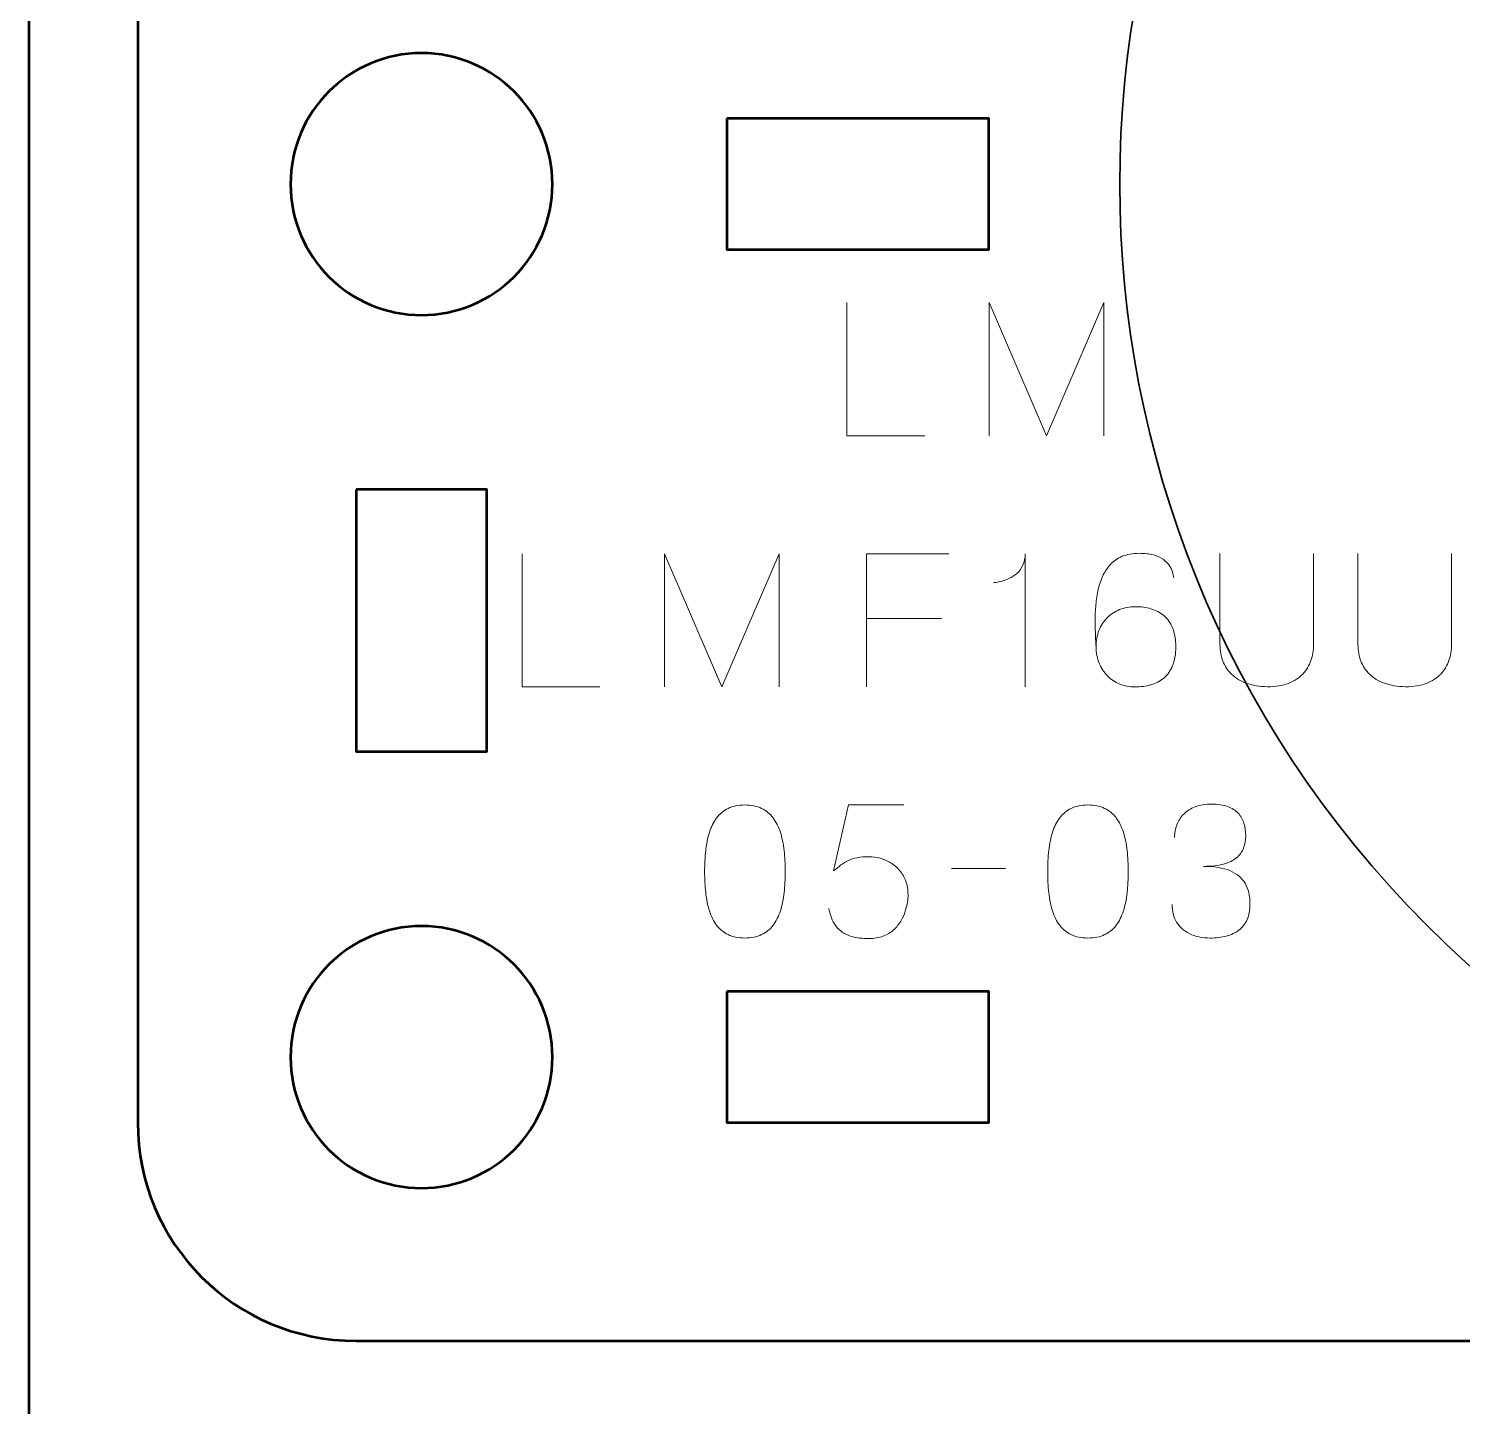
# Model space of a CAD drawing. Header units: centimetres. Extents: x -21 to 0, y -29.7 to 0.
# Drawn here: x -21 to -17.715, y -11.55 to -8.394 of the extents above; entities that cross this region are included whole.
import ezdxf

# ---------------------------------------------------------------- set-up
doc = ezdxf.new("R2010")
doc.units = ezdxf.units.CM
doc.header["$MEASUREMENT"] = 0
doc.layers.add('Layer 1', color=7, linetype='Continuous')

msp = doc.modelspace()

# ---------------------------------------------------------------- linework, layer by layer
at = {"layer": 'Layer 1', "color": 22, "lineweight": 53}
msp.add_open_spline([(-21.00003, -29.19995), (-21.00003, -29.19995), (-21.00003, -0.49992), (-21.00003, -0.49992), (-21.00003, -0.49992), (-21.00003, -0.22295), (-20.77694, 0.00004), (-20.49994, 0.00004), (-20.49994, 0.00004), (-20.49994, 0.00004), (-0.50008, 0.00004), (-0.50008, 0.00004), (-0.50008, 0.00004), (-0.22294, 0.00004), (0.00002, -0.22295), (0.00002, -0.49992), (0.00002, -0.49992), (0.00002, -0.49992), (0.00002, -29.19995), (0.00002, -29.19995), (0.00002, -29.19995), (0.00002, -29.47695), (-0.22294, -29.70004), (-0.50008, -29.70004), (-0.50008, -29.70004), (-0.50008, -29.70004), (-20.49994, -29.70004), (-20.49994, -29.70004), (-20.49994, -29.70004), (-20.77694, -29.70004), (-21.00003, -29.47695), (-21.00003, -29.19995)], degree=3, knots=[0, 0, 0, 0, 0.125, 0.125, 0.125, 0.125, 0.25, 0.25, 0.25, 0.25, 0.375, 0.375, 0.375, 0.375, 0.5, 0.5, 0.5, 0.5, 0.625, 0.625, 0.625, 0.625, 0.75, 0.75, 0.75, 0.75, 0.875, 0.875, 0.875, 0.875, 1, 1, 1, 1], dxfattribs=at)
at = {"layer": 'Layer 1', "color": 114, "lineweight": 53}
msp.add_open_spline([(-20.24995, -6.09994), (-20.24995, -6.09994), (-11.95005, -6.09994), (-11.95005, -6.09994), (-11.95005, -6.09994), (-11.67305, -6.09994), (-11.44995, -6.32303), (-11.44995, -6.60003), (-11.44995, -6.60003), (-11.44995, -6.60003), (-11.44995, -10.89989), (-11.44995, -10.89989), (-11.44995, -10.89989), (-11.44995, -11.17703), (-11.67305, -11.39999), (-11.95005, -11.39999), (-11.95005, -11.39999), (-11.95005, -11.39999), (-20.24995, -11.39999), (-20.24995, -11.39999), (-20.24995, -11.39999), (-20.52695, -11.39999), (-20.75005, -11.17703), (-20.75005, -10.89989), (-20.75005, -10.89989), (-20.75005, -10.89989), (-20.75005, -6.60003), (-20.75005, -6.60003), (-20.75005, -6.60003), (-20.75005, -6.32303), (-20.52695, -6.09994), (-20.24995, -6.09994)], degree=3, knots=[0, 0, 0, 0, 0.125, 0.125, 0.125, 0.125, 0.25, 0.25, 0.25, 0.25, 0.375, 0.375, 0.375, 0.375, 0.5, 0.5, 0.5, 0.5, 0.625, 0.625, 0.625, 0.625, 0.75, 0.75, 0.75, 0.75, 0.875, 0.875, 0.875, 0.875, 1, 1, 1, 1], dxfattribs=at)
at = {"layer": 'Layer 1', "color": 30, "lineweight": 35}
msp.add_open_spline([(-17.79707, -7.0529), (-16.85996, -6.1158), (-15.34006, -6.1158), (-14.40295, -7.0529), (-14.40295, -7.0529), (-13.46585, -7.99001), (-13.46585, -9.50991), (-14.40295, -10.44702), (-14.40295, -10.44702), (-15.34006, -11.38412), (-16.85996, -11.38412), (-17.79707, -10.44702), (-17.79707, -10.44702), (-18.73417, -9.50991), (-18.73417, -7.99001), (-17.79707, -7.0529)], degree=3, knots=[0, 0, 0, 0, 0.25, 0.25, 0.25, 0.25, 0.5, 0.5, 0.5, 0.5, 0.75, 0.75, 0.75, 0.75, 1, 1, 1, 1], dxfattribs=at)
at = {"layer": 'Layer 1', "lineweight": 53}
for points in [[(-19.80002, -8.75004), (-19.80002, -8.91567), (-19.93425, -9.05004), (-20.10002, -9.05004), (-20.10002, -9.05004), (-20.26568, -9.05004), (-20.40002, -8.91567), (-20.40002, -8.75004), (-20.40002, -8.75004), (-20.40002, -8.58427), (-20.26568, -8.45004), (-20.10002, -8.45004), (-20.10002, -8.45004), (-19.93425, -8.45004), (-19.80002, -8.58427), (-19.80002, -8.75004)], [(-19.4, -8.59997), (-19.4, -8.59997), (-18.8, -8.59997), (-18.8, -8.59997), (-18.8, -8.59997), (-18.8, -8.59997), (-18.8, -8.89997), (-18.8, -8.89997), (-18.8, -8.89997), (-18.8, -8.89997), (-19.4, -8.89997), (-19.4, -8.89997), (-19.4, -8.89997), (-19.4, -8.89997), (-19.4, -8.59997), (-19.4, -8.59997)], [(-20.24995, -9.44995), (-20.24995, -9.44995), (-19.94995, -9.44995), (-19.94995, -9.44995), (-19.94995, -9.44995), (-19.94995, -9.44995), (-19.94995, -10.04995), (-19.94995, -10.04995), (-19.94995, -10.04995), (-19.94995, -10.04995), (-20.24995, -10.04995), (-20.24995, -10.04995), (-20.24995, -10.04995), (-20.24995, -10.04995), (-20.24995, -9.44995), (-20.24995, -9.44995)], [(-19.80002, -10.74997), (-19.80002, -10.91563), (-19.93425, -11.04996), (-20.10002, -11.04996), (-20.10002, -11.04996), (-20.26568, -11.04996), (-20.40002, -10.91563), (-20.40002, -10.74997), (-20.40002, -10.74997), (-20.40002, -10.58434), (-20.26568, -10.44997), (-20.10002, -10.44997), (-20.10002, -10.44997), (-19.93425, -10.44997), (-19.80002, -10.58434), (-19.80002, -10.74997)], [(-19.4, -10.5999), (-19.4, -10.5999), (-18.8, -10.5999), (-18.8, -10.5999), (-18.8, -10.5999), (-18.8, -10.5999), (-18.8, -10.89989), (-18.8, -10.89989), (-18.8, -10.89989), (-18.8, -10.89989), (-19.4, -10.89989), (-19.4, -10.89989), (-19.4, -10.89989), (-19.4, -10.89989), (-19.4, -10.5999), (-19.4, -10.5999)]]:
    msp.add_open_spline(points, degree=3, knots=[0, 0, 0, 0, 0.25, 0.25, 0.25, 0.25, 0.5, 0.5, 0.5, 0.5, 0.75, 0.75, 0.75, 0.75, 1, 1, 1, 1], dxfattribs=at)
at = {"layer": 'Layer 1', "color": 30, "lineweight": 9}
for points, knots in [([(-18.94675, -9.32663), (-18.94675, -9.32663), (-19.12497, -9.32663), (-19.12497, -9.32663), (-19.12497, -9.32663), (-19.12497, -9.32663), (-19.12497, -9.02141), (-19.12497, -9.02141), (-19.12497, -9.02141), (-19.12497, -9.02141), (-19.12497, -9.32663), (-19.12497, -9.32663), (-19.12497, -9.32663), (-19.12497, -9.32663), (-18.94675, -9.32663), (-18.94675, -9.32663)], [0, 0, 0, 0, 0.25, 0.25, 0.25, 0.25, 0.5, 0.5, 0.5, 0.5, 0.75, 0.75, 0.75, 0.75, 1, 1, 1, 1]), ([(-18.79901, -9.32663), (-18.79901, -9.32663), (-18.79901, -9.02141), (-18.79901, -9.02141), (-18.79901, -9.02141), (-18.79901, -9.02141), (-18.66778, -9.32663), (-18.66778, -9.32663), (-18.66778, -9.32663), (-18.66778, -9.32663), (-18.53612, -9.02141), (-18.53612, -9.02141), (-18.53612, -9.02141), (-18.53612, -9.02141), (-18.53612, -9.32663), (-18.53612, -9.32663), (-18.53612, -9.32663), (-18.53612, -9.32663), (-18.53612, -9.02141), (-18.53612, -9.02141), (-18.53612, -9.02141), (-18.53612, -9.02141), (-18.66778, -9.32663), (-18.66778, -9.32663), (-18.66778, -9.32663), (-18.66778, -9.32663), (-18.79901, -9.02141), (-18.79901, -9.02141), (-18.79901, -9.02141), (-18.79901, -9.02141), (-18.79901, -9.32663), (-18.79901, -9.32663)], [0, 0, 0, 0, 0.125, 0.125, 0.125, 0.125, 0.25, 0.25, 0.25, 0.25, 0.375, 0.375, 0.375, 0.375, 0.5, 0.5, 0.5, 0.5, 0.625, 0.625, 0.625, 0.625, 0.75, 0.75, 0.75, 0.75, 0.875, 0.875, 0.875, 0.875, 1, 1, 1, 1]), ([(-19.69097, -9.90194), (-19.69097, -9.90194), (-19.86919, -9.90194), (-19.86919, -9.90194), (-19.86919, -9.90194), (-19.86919, -9.90194), (-19.86919, -9.59672), (-19.86919, -9.59672), (-19.86919, -9.59672), (-19.86919, -9.59672), (-19.86919, -9.90194), (-19.86919, -9.90194), (-19.86919, -9.90194), (-19.86919, -9.90194), (-19.69097, -9.90194), (-19.69097, -9.90194)], [0, 0, 0, 0, 0.25, 0.25, 0.25, 0.25, 0.5, 0.5, 0.5, 0.5, 0.75, 0.75, 0.75, 0.75, 1, 1, 1, 1]), ([(-19.54323, -9.90194), (-19.54323, -9.90194), (-19.54323, -9.59672), (-19.54323, -9.59672), (-19.54323, -9.59672), (-19.54323, -9.59672), (-19.412, -9.90194), (-19.412, -9.90194), (-19.412, -9.90194), (-19.412, -9.90194), (-19.28034, -9.59672), (-19.28034, -9.59672), (-19.28034, -9.59672), (-19.28034, -9.59672), (-19.28034, -9.90194), (-19.28034, -9.90194), (-19.28034, -9.90194), (-19.28034, -9.90194), (-19.28034, -9.59672), (-19.28034, -9.59672), (-19.28034, -9.59672), (-19.28034, -9.59672), (-19.412, -9.90194), (-19.412, -9.90194), (-19.412, -9.90194), (-19.412, -9.90194), (-19.54323, -9.59672), (-19.54323, -9.59672), (-19.54323, -9.59672), (-19.54323, -9.59672), (-19.54323, -9.90194), (-19.54323, -9.90194)], [0, 0, 0, 0, 0.125, 0.125, 0.125, 0.125, 0.25, 0.25, 0.25, 0.25, 0.375, 0.375, 0.375, 0.375, 0.5, 0.5, 0.5, 0.5, 0.625, 0.625, 0.625, 0.625, 0.75, 0.75, 0.75, 0.75, 0.875, 0.875, 0.875, 0.875, 1, 1, 1, 1]), ([(-19.08053, -9.90194), (-19.08053, -9.90194), (-19.08053, -9.59672), (-19.08053, -9.59672), (-19.08053, -9.59672), (-19.08053, -9.59672), (-18.8913, -9.59672), (-18.8913, -9.59672), (-18.8913, -9.59672), (-18.8913, -9.59672), (-19.08053, -9.59672), (-19.08053, -9.59672), (-19.08053, -9.59672), (-19.08053, -9.59672), (-19.08053, -9.90194), (-19.08053, -9.90194)], [0, 0, 0, 0, 0.25, 0.25, 0.25, 0.25, 0.5, 0.5, 0.5, 0.5, 0.75, 0.75, 0.75, 0.75, 1, 1, 1, 1]), ([(-18.71646, -9.90194), (-18.71646, -9.90194), (-18.71646, -9.59672), (-18.71646, -9.59672), (-18.71646, -9.59672), (-18.71653, -9.60709), (-18.71837, -9.61598), (-18.7219, -9.62339), (-18.7219, -9.62339), (-18.72535, -9.63087), (-18.72994, -9.63701), (-18.73558, -9.64194), (-18.73558, -9.64194), (-18.74123, -9.64688), (-18.7473, -9.65083), (-18.75379, -9.6538), (-18.75379, -9.6538), (-18.76028, -9.65669), (-18.76656, -9.65888), (-18.77263, -9.66022), (-18.77263, -9.66022), (-18.77876, -9.66163), (-18.78399, -9.66248), (-18.78843, -9.66276), (-18.78843, -9.66276), (-18.78399, -9.66248), (-18.77876, -9.66163), (-18.77263, -9.66022), (-18.77263, -9.66022), (-18.76656, -9.65888), (-18.76028, -9.65669), (-18.75379, -9.6538), (-18.75379, -9.6538), (-18.7473, -9.65083), (-18.74123, -9.64688), (-18.73558, -9.64194), (-18.73558, -9.64194), (-18.72994, -9.63701), (-18.72535, -9.63087), (-18.7219, -9.62339), (-18.7219, -9.62339), (-18.71837, -9.61598), (-18.71653, -9.60709), (-18.71646, -9.59672), (-18.71646, -9.59672), (-18.71646, -9.59672), (-18.71646, -9.90194), (-18.71646, -9.90194)], [0, 0, 0, 0, 0.0833333, 0.0833333, 0.0833333, 0.0833333, 0.1666667, 0.1666667, 0.1666667, 0.1666667, 0.25, 0.25, 0.25, 0.25, 0.3333333, 0.3333333, 0.3333333, 0.3333333, 0.4166667, 0.4166667, 0.4166667, 0.4166667, 0.5, 0.5, 0.5, 0.5, 0.5833333, 0.5833333, 0.5833333, 0.5833333, 0.6666667, 0.6666667, 0.6666667, 0.6666667, 0.75, 0.75, 0.75, 0.75, 0.8333333, 0.8333333, 0.8333333, 0.8333333, 0.9166667, 0.9166667, 0.9166667, 0.9166667, 1, 1, 1, 1]), ([(-18.55433, -9.81008), (-18.55426, -9.79625), (-18.55201, -9.78376), (-18.54749, -9.77247), (-18.54749, -9.77247), (-18.54305, -9.76125), (-18.53677, -9.75159), (-18.52865, -9.74347), (-18.52865, -9.74347), (-18.52061, -9.73543), (-18.51108, -9.72922), (-18.50022, -9.72485), (-18.50022, -9.72485), (-18.48935, -9.72047), (-18.47743, -9.71829), (-18.46459, -9.71821), (-18.46459, -9.71821), (-18.45168, -9.71814), (-18.43961, -9.71977), (-18.42839, -9.72301), (-18.42839, -9.72301), (-18.41717, -9.72619), (-18.40737, -9.73141), (-18.39883, -9.73861), (-18.39883, -9.73861), (-18.39029, -9.74573), (-18.38359, -9.75519), (-18.37879, -9.76697), (-18.37879, -9.76697), (-18.374, -9.77875), (-18.37153, -9.79307), (-18.37146, -9.81008), (-18.37146, -9.81008), (-18.37153, -9.82708), (-18.374, -9.8414), (-18.37879, -9.85319), (-18.37879, -9.85319), (-18.38359, -9.86497), (-18.39029, -9.87442), (-18.39883, -9.88155), (-18.39883, -9.88155), (-18.40737, -9.88875), (-18.41717, -9.89397), (-18.42839, -9.89714), (-18.42839, -9.89714), (-18.43961, -9.90039), (-18.45168, -9.90201), (-18.46459, -9.90194), (-18.46459, -9.90194), (-18.47743, -9.90187), (-18.48921, -9.89968), (-18.50001, -9.89531), (-18.50001, -9.89531), (-18.51073, -9.89093), (-18.52004, -9.88472), (-18.52802, -9.87661), (-18.52802, -9.87661), (-18.53599, -9.86857), (-18.54227, -9.8589), (-18.54678, -9.84761), (-18.54678, -9.84761), (-18.55137, -9.83639), (-18.55384, -9.82391), (-18.55433, -9.81008), (-18.55433, -9.81008), (-18.55462, -9.80309), (-18.55497, -9.79477), (-18.55546, -9.7851), (-18.55546, -9.7851), (-18.55596, -9.77536), (-18.55624, -9.76478), (-18.55631, -9.75342), (-18.55631, -9.75342), (-18.55638, -9.74199), (-18.55603, -9.73021), (-18.55511, -9.71814), (-18.55511, -9.71814), (-18.55426, -9.70601), (-18.55257, -9.69408), (-18.5501, -9.6823), (-18.5501, -9.6823), (-18.54763, -9.67059), (-18.5441, -9.65951), (-18.53945, -9.64914), (-18.53945, -9.64914), (-18.53479, -9.63877), (-18.52879, -9.6296), (-18.52138, -9.62162), (-18.52138, -9.62162), (-18.51391, -9.61365), (-18.5048, -9.60737), (-18.49401, -9.60279), (-18.49401, -9.60279), (-18.48321, -9.59827), (-18.47044, -9.59594), (-18.4557, -9.59587), (-18.4557, -9.59587), (-18.44286, -9.59594), (-18.43199, -9.59721), (-18.42296, -9.59968), (-18.42296, -9.59968), (-18.41393, -9.60215), (-18.40652, -9.60547), (-18.40059, -9.60956), (-18.40059, -9.60956), (-18.39474, -9.61372), (-18.39008, -9.61824), (-18.3867, -9.62325), (-18.3867, -9.62325), (-18.38331, -9.62819), (-18.38077, -9.6332), (-18.37922, -9.63821), (-18.37922, -9.63821), (-18.37759, -9.64321), (-18.37654, -9.64787), (-18.37611, -9.65218), (-18.37611, -9.65218), (-18.37654, -9.64787), (-18.37759, -9.64321), (-18.37922, -9.63821), (-18.37922, -9.63821), (-18.38077, -9.6332), (-18.38331, -9.62819), (-18.3867, -9.62325), (-18.3867, -9.62325), (-18.39008, -9.61824), (-18.39474, -9.61372), (-18.40059, -9.60956), (-18.40059, -9.60956), (-18.40652, -9.60547), (-18.41393, -9.60215), (-18.42296, -9.59968), (-18.42296, -9.59968), (-18.43199, -9.59721), (-18.44286, -9.59594), (-18.4557, -9.59587), (-18.4557, -9.59587), (-18.47044, -9.59594), (-18.48321, -9.59827), (-18.49401, -9.60279), (-18.49401, -9.60279), (-18.5048, -9.60737), (-18.51391, -9.61365), (-18.52138, -9.62162), (-18.52138, -9.62162), (-18.52879, -9.6296), (-18.53479, -9.63877), (-18.53945, -9.64914), (-18.53945, -9.64914), (-18.5441, -9.65951), (-18.54763, -9.67059), (-18.5501, -9.6823), (-18.5501, -9.6823), (-18.55257, -9.69408), (-18.55426, -9.70601), (-18.55511, -9.71814), (-18.55511, -9.71814), (-18.55603, -9.73021), (-18.55638, -9.74199), (-18.55631, -9.75342), (-18.55631, -9.75342), (-18.55624, -9.76478), (-18.55596, -9.77536), (-18.55546, -9.7851), (-18.55546, -9.7851), (-18.55497, -9.79477), (-18.55462, -9.80309), (-18.55433, -9.81008), (-18.55433, -9.81008), (-18.55384, -9.82391), (-18.55137, -9.83639), (-18.54678, -9.84761), (-18.54678, -9.84761), (-18.54227, -9.8589), (-18.53599, -9.86857), (-18.52802, -9.87661), (-18.52802, -9.87661), (-18.52004, -9.88472), (-18.51073, -9.89093), (-18.50001, -9.89531), (-18.50001, -9.89531), (-18.48921, -9.89968), (-18.47743, -9.90187), (-18.46459, -9.90194), (-18.46459, -9.90194), (-18.45168, -9.90201), (-18.43961, -9.90039), (-18.42839, -9.89714), (-18.42839, -9.89714), (-18.41717, -9.89397), (-18.40737, -9.88875), (-18.39883, -9.88155), (-18.39883, -9.88155), (-18.39029, -9.87442), (-18.38359, -9.86497), (-18.37879, -9.85319), (-18.37879, -9.85319), (-18.374, -9.8414), (-18.37153, -9.82708), (-18.37146, -9.81008), (-18.37146, -9.81008), (-18.37153, -9.79307), (-18.374, -9.77875), (-18.37879, -9.76697), (-18.37879, -9.76697), (-18.38359, -9.75519), (-18.39029, -9.74573), (-18.39883, -9.73861), (-18.39883, -9.73861), (-18.40737, -9.73141), (-18.41717, -9.72619), (-18.42839, -9.72301), (-18.42839, -9.72301), (-18.43961, -9.71977), (-18.45168, -9.71814), (-18.46459, -9.71821), (-18.46459, -9.71821), (-18.47743, -9.71829), (-18.48935, -9.72047), (-18.50022, -9.72485), (-18.50022, -9.72485), (-18.51108, -9.72922), (-18.52061, -9.73543), (-18.52865, -9.74347), (-18.52865, -9.74347), (-18.53677, -9.75159), (-18.54305, -9.76125), (-18.54749, -9.77247), (-18.54749, -9.77247), (-18.55201, -9.78376), (-18.55426, -9.79625), (-18.55433, -9.81008)], [0, 0, 0, 0, 0.0172414, 0.0172414, 0.0172414, 0.0172414, 0.0344828, 0.0344828, 0.0344828, 0.0344828, 0.0517241, 0.0517241, 0.0517241, 0.0517241, 0.0689655, 0.0689655, 0.0689655, 0.0689655, 0.0862069, 0.0862069, 0.0862069, 0.0862069, 0.1034483, 0.1034483, 0.1034483, 0.1034483, 0.1206897, 0.1206897, 0.1206897, 0.1206897, 0.137931, 0.137931, 0.137931, 0.137931, 0.1551724, 0.1551724, 0.1551724, 0.1551724, 0.1724138, 0.1724138, 0.1724138, 0.1724138, 0.1896552, 0.1896552, 0.1896552, 0.1896552, 0.2068966, 0.2068966, 0.2068966, 0.2068966, 0.2241379, 0.2241379, 0.2241379, 0.2241379, 0.2413793, 0.2413793, 0.2413793, 0.2413793, 0.2586207, 0.2586207, 0.2586207, 0.2586207, 0.2758621, 0.2758621, 0.2758621, 0.2758621, 0.2931034, 0.2931034, 0.2931034, 0.2931034, 0.3103448, 0.3103448, 0.3103448, 0.3103448, 0.3275862, 0.3275862, 0.3275862, 0.3275862, 0.3448276, 0.3448276, 0.3448276, 0.3448276, 0.362069, 0.362069, 0.362069, 0.362069, 0.3793103, 0.3793103, 0.3793103, 0.3793103, 0.3965517, 0.3965517, 0.3965517, 0.3965517, 0.4137931, 0.4137931, 0.4137931, 0.4137931, 0.4310345, 0.4310345, 0.4310345, 0.4310345, 0.4482759, 0.4482759, 0.4482759, 0.4482759, 0.4655172, 0.4655172, 0.4655172, 0.4655172, 0.4827586, 0.4827586, 0.4827586, 0.4827586, 0.5, 0.5, 0.5, 0.5, 0.5172414, 0.5172414, 0.5172414, 0.5172414, 0.5344828, 0.5344828, 0.5344828, 0.5344828, 0.5517241, 0.5517241, 0.5517241, 0.5517241, 0.5689655, 0.5689655, 0.5689655, 0.5689655, 0.5862069, 0.5862069, 0.5862069, 0.5862069, 0.6034483, 0.6034483, 0.6034483, 0.6034483, 0.6206897, 0.6206897, 0.6206897, 0.6206897, 0.637931, 0.637931, 0.637931, 0.637931, 0.6551724, 0.6551724, 0.6551724, 0.6551724, 0.6724138, 0.6724138, 0.6724138, 0.6724138, 0.6896552, 0.6896552, 0.6896552, 0.6896552, 0.7068966, 0.7068966, 0.7068966, 0.7068966, 0.7241379, 0.7241379, 0.7241379, 0.7241379, 0.7413793, 0.7413793, 0.7413793, 0.7413793, 0.7586207, 0.7586207, 0.7586207, 0.7586207, 0.7758621, 0.7758621, 0.7758621, 0.7758621, 0.7931034, 0.7931034, 0.7931034, 0.7931034, 0.8103448, 0.8103448, 0.8103448, 0.8103448, 0.8275862, 0.8275862, 0.8275862, 0.8275862, 0.8448276, 0.8448276, 0.8448276, 0.8448276, 0.862069, 0.862069, 0.862069, 0.862069, 0.8793103, 0.8793103, 0.8793103, 0.8793103, 0.8965517, 0.8965517, 0.8965517, 0.8965517, 0.9137931, 0.9137931, 0.9137931, 0.9137931, 0.9310345, 0.9310345, 0.9310345, 0.9310345, 0.9482759, 0.9482759, 0.9482759, 0.9482759, 0.9655172, 0.9655172, 0.9655172, 0.9655172, 0.9827586, 0.9827586, 0.9827586, 0.9827586, 1, 1, 1, 1]), ([(-18.05565, -9.5963), (-18.05565, -9.59637), (-18.05565, -9.59869), (-18.05565, -9.60321), (-18.05565, -9.60321), (-18.05565, -9.60766), (-18.05565, -9.61386), (-18.05565, -9.62177), (-18.05565, -9.62177), (-18.05565, -9.62967), (-18.05565, -9.6387), (-18.05565, -9.64893), (-18.05565, -9.64893), (-18.05565, -9.65916), (-18.05565, -9.67003), (-18.05565, -9.6816), (-18.05565, -9.6816), (-18.05565, -9.69317), (-18.05565, -9.70481), (-18.05565, -9.71666), (-18.05565, -9.71666), (-18.05565, -9.72845), (-18.05565, -9.73988), (-18.05565, -9.75095), (-18.05565, -9.75095), (-18.05565, -9.76203), (-18.05565, -9.77219), (-18.05565, -9.78143), (-18.05565, -9.78143), (-18.05565, -9.79075), (-18.05565, -9.79858), (-18.05565, -9.805), (-18.05565, -9.805), (-18.05565, -9.81784), (-18.05763, -9.82997), (-18.06172, -9.84154), (-18.06172, -9.84154), (-18.06581, -9.85312), (-18.07209, -9.86342), (-18.08063, -9.87245), (-18.08063, -9.87245), (-18.08917, -9.88148), (-18.1001, -9.88861), (-18.11351, -9.89376), (-18.11351, -9.89376), (-18.12691, -9.89891), (-18.14286, -9.90152), (-18.16148, -9.90152), (-18.16148, -9.90152), (-18.18011, -9.90109), (-18.19627, -9.89841), (-18.20989, -9.89347), (-18.20989, -9.89347), (-18.22357, -9.88846), (-18.23486, -9.88162), (-18.24382, -9.87294), (-18.24382, -9.87294), (-18.25278, -9.86426), (-18.25941, -9.8541), (-18.26379, -9.8426), (-18.26379, -9.8426), (-18.26809, -9.83103), (-18.27028, -9.81854), (-18.27028, -9.805), (-18.27028, -9.805), (-18.27028, -9.805), (-18.27028, -9.5963), (-18.27028, -9.5963), (-18.27028, -9.5963), (-18.27028, -9.5963), (-18.27028, -9.805), (-18.27028, -9.805), (-18.27028, -9.805), (-18.27028, -9.81854), (-18.26809, -9.83103), (-18.26379, -9.8426), (-18.26379, -9.8426), (-18.25941, -9.8541), (-18.25278, -9.86426), (-18.24382, -9.87294), (-18.24382, -9.87294), (-18.23486, -9.88162), (-18.22357, -9.88846), (-18.20989, -9.89347), (-18.20989, -9.89347), (-18.19627, -9.89841), (-18.18011, -9.90109), (-18.16148, -9.90152), (-18.16148, -9.90152), (-18.14286, -9.90152), (-18.12691, -9.89891), (-18.11351, -9.89376), (-18.11351, -9.89376), (-18.1001, -9.88861), (-18.08917, -9.88148), (-18.08063, -9.87245), (-18.08063, -9.87245), (-18.07209, -9.86342), (-18.06581, -9.85312), (-18.06172, -9.84154), (-18.06172, -9.84154), (-18.05763, -9.82997), (-18.05565, -9.81784), (-18.05565, -9.805), (-18.05565, -9.805), (-18.05565, -9.79858), (-18.05565, -9.79075), (-18.05565, -9.78143), (-18.05565, -9.78143), (-18.05565, -9.77219), (-18.05565, -9.76203), (-18.05565, -9.75095), (-18.05565, -9.75095), (-18.05565, -9.73988), (-18.05565, -9.72845), (-18.05565, -9.71666), (-18.05565, -9.71666), (-18.05565, -9.70481), (-18.05565, -9.69317), (-18.05565, -9.6816), (-18.05565, -9.6816), (-18.05565, -9.67003), (-18.05565, -9.65916), (-18.05565, -9.64893), (-18.05565, -9.64893), (-18.05565, -9.6387), (-18.05565, -9.62967), (-18.05565, -9.62177), (-18.05565, -9.62177), (-18.05565, -9.61386), (-18.05565, -9.60766), (-18.05565, -9.60321), (-18.05565, -9.60321), (-18.05565, -9.59869), (-18.05565, -9.59637), (-18.05565, -9.5963)], [0, 0, 0, 0, 0.0294118, 0.0294118, 0.0294118, 0.0294118, 0.0588235, 0.0588235, 0.0588235, 0.0588235, 0.0882353, 0.0882353, 0.0882353, 0.0882353, 0.1176471, 0.1176471, 0.1176471, 0.1176471, 0.1470588, 0.1470588, 0.1470588, 0.1470588, 0.1764706, 0.1764706, 0.1764706, 0.1764706, 0.2058824, 0.2058824, 0.2058824, 0.2058824, 0.2352941, 0.2352941, 0.2352941, 0.2352941, 0.2647059, 0.2647059, 0.2647059, 0.2647059, 0.2941176, 0.2941176, 0.2941176, 0.2941176, 0.3235294, 0.3235294, 0.3235294, 0.3235294, 0.3529412, 0.3529412, 0.3529412, 0.3529412, 0.3823529, 0.3823529, 0.3823529, 0.3823529, 0.4117647, 0.4117647, 0.4117647, 0.4117647, 0.4411765, 0.4411765, 0.4411765, 0.4411765, 0.4705882, 0.4705882, 0.4705882, 0.4705882, 0.5, 0.5, 0.5, 0.5, 0.5294118, 0.5294118, 0.5294118, 0.5294118, 0.5588235, 0.5588235, 0.5588235, 0.5588235, 0.5882353, 0.5882353, 0.5882353, 0.5882353, 0.6176471, 0.6176471, 0.6176471, 0.6176471, 0.6470588, 0.6470588, 0.6470588, 0.6470588, 0.6764706, 0.6764706, 0.6764706, 0.6764706, 0.7058824, 0.7058824, 0.7058824, 0.7058824, 0.7352941, 0.7352941, 0.7352941, 0.7352941, 0.7647059, 0.7647059, 0.7647059, 0.7647059, 0.7941176, 0.7941176, 0.7941176, 0.7941176, 0.8235294, 0.8235294, 0.8235294, 0.8235294, 0.8529412, 0.8529412, 0.8529412, 0.8529412, 0.8823529, 0.8823529, 0.8823529, 0.8823529, 0.9117647, 0.9117647, 0.9117647, 0.9117647, 0.9411765, 0.9411765, 0.9411765, 0.9411765, 0.9705882, 0.9705882, 0.9705882, 0.9705882, 1, 1, 1, 1]), ([(-17.73942, -9.5963), (-17.73942, -9.59637), (-17.73942, -9.59869), (-17.73942, -9.60321), (-17.73942, -9.60321), (-17.73942, -9.60766), (-17.73942, -9.61386), (-17.73942, -9.62177), (-17.73942, -9.62177), (-17.73942, -9.62967), (-17.73942, -9.6387), (-17.73942, -9.64893), (-17.73942, -9.64893), (-17.73942, -9.65916), (-17.73942, -9.67003), (-17.73942, -9.6816), (-17.73942, -9.6816), (-17.73942, -9.69317), (-17.73942, -9.70481), (-17.73942, -9.71666), (-17.73942, -9.71666), (-17.73942, -9.72845), (-17.73942, -9.73988), (-17.73942, -9.75095), (-17.73942, -9.75095), (-17.73942, -9.76203), (-17.73942, -9.77219), (-17.73942, -9.78143), (-17.73942, -9.78143), (-17.73942, -9.79075), (-17.73942, -9.79858), (-17.73942, -9.805), (-17.73942, -9.805), (-17.73942, -9.81784), (-17.7414, -9.82997), (-17.74549, -9.84154), (-17.74549, -9.84154), (-17.74958, -9.85312), (-17.75586, -9.86342), (-17.7644, -9.87245), (-17.7644, -9.87245), (-17.77294, -9.88148), (-17.78387, -9.88861), (-17.79728, -9.89376), (-17.79728, -9.89376), (-17.81068, -9.89891), (-17.82663, -9.90152), (-17.84525, -9.90152), (-17.84525, -9.90152), (-17.86388, -9.90109), (-17.88004, -9.89841), (-17.89366, -9.89347), (-17.89366, -9.89347), (-17.90734, -9.88846), (-17.91863, -9.88162), (-17.92759, -9.87294), (-17.92759, -9.87294), (-17.93655, -9.86426), (-17.94318, -9.8541), (-17.94756, -9.8426), (-17.94756, -9.8426), (-17.95186, -9.83103), (-17.95405, -9.81854), (-17.95405, -9.805), (-17.95405, -9.805), (-17.95405, -9.805), (-17.95405, -9.5963), (-17.95405, -9.5963), (-17.95405, -9.5963), (-17.95405, -9.5963), (-17.95405, -9.805), (-17.95405, -9.805), (-17.95405, -9.805), (-17.95405, -9.81854), (-17.95186, -9.83103), (-17.94756, -9.8426), (-17.94756, -9.8426), (-17.94318, -9.8541), (-17.93655, -9.86426), (-17.92759, -9.87294), (-17.92759, -9.87294), (-17.91863, -9.88162), (-17.90734, -9.88846), (-17.89366, -9.89347), (-17.89366, -9.89347), (-17.88004, -9.89841), (-17.86388, -9.90109), (-17.84525, -9.90152), (-17.84525, -9.90152), (-17.82663, -9.90152), (-17.81068, -9.89891), (-17.79728, -9.89376), (-17.79728, -9.89376), (-17.78387, -9.88861), (-17.77294, -9.88148), (-17.7644, -9.87245), (-17.7644, -9.87245), (-17.75586, -9.86342), (-17.74958, -9.85312), (-17.74549, -9.84154), (-17.74549, -9.84154), (-17.7414, -9.82997), (-17.73942, -9.81784), (-17.73942, -9.805), (-17.73942, -9.805), (-17.73942, -9.79858), (-17.73942, -9.79075), (-17.73942, -9.78143), (-17.73942, -9.78143), (-17.73942, -9.77219), (-17.73942, -9.76203), (-17.73942, -9.75095), (-17.73942, -9.75095), (-17.73942, -9.73988), (-17.73942, -9.72845), (-17.73942, -9.71666), (-17.73942, -9.71666), (-17.73942, -9.70481), (-17.73942, -9.69317), (-17.73942, -9.6816), (-17.73942, -9.6816), (-17.73942, -9.67003), (-17.73942, -9.65916), (-17.73942, -9.64893), (-17.73942, -9.64893), (-17.73942, -9.6387), (-17.73942, -9.62967), (-17.73942, -9.62177), (-17.73942, -9.62177), (-17.73942, -9.61386), (-17.73942, -9.60766), (-17.73942, -9.60321), (-17.73942, -9.60321), (-17.73942, -9.59869), (-17.73942, -9.59637), (-17.73942, -9.5963)], [0, 0, 0, 0, 0.0294118, 0.0294118, 0.0294118, 0.0294118, 0.0588235, 0.0588235, 0.0588235, 0.0588235, 0.0882353, 0.0882353, 0.0882353, 0.0882353, 0.1176471, 0.1176471, 0.1176471, 0.1176471, 0.1470588, 0.1470588, 0.1470588, 0.1470588, 0.1764706, 0.1764706, 0.1764706, 0.1764706, 0.2058824, 0.2058824, 0.2058824, 0.2058824, 0.2352941, 0.2352941, 0.2352941, 0.2352941, 0.2647059, 0.2647059, 0.2647059, 0.2647059, 0.2941176, 0.2941176, 0.2941176, 0.2941176, 0.3235294, 0.3235294, 0.3235294, 0.3235294, 0.3529412, 0.3529412, 0.3529412, 0.3529412, 0.3823529, 0.3823529, 0.3823529, 0.3823529, 0.4117647, 0.4117647, 0.4117647, 0.4117647, 0.4411765, 0.4411765, 0.4411765, 0.4411765, 0.4705882, 0.4705882, 0.4705882, 0.4705882, 0.5, 0.5, 0.5, 0.5, 0.5294118, 0.5294118, 0.5294118, 0.5294118, 0.5588235, 0.5588235, 0.5588235, 0.5588235, 0.5882353, 0.5882353, 0.5882353, 0.5882353, 0.6176471, 0.6176471, 0.6176471, 0.6176471, 0.6470588, 0.6470588, 0.6470588, 0.6470588, 0.6764706, 0.6764706, 0.6764706, 0.6764706, 0.7058824, 0.7058824, 0.7058824, 0.7058824, 0.7352941, 0.7352941, 0.7352941, 0.7352941, 0.7647059, 0.7647059, 0.7647059, 0.7647059, 0.7941176, 0.7941176, 0.7941176, 0.7941176, 0.8235294, 0.8235294, 0.8235294, 0.8235294, 0.8529412, 0.8529412, 0.8529412, 0.8529412, 0.8823529, 0.8823529, 0.8823529, 0.8823529, 0.9117647, 0.9117647, 0.9117647, 0.9117647, 0.9411765, 0.9411765, 0.9411765, 0.9411765, 0.9705882, 0.9705882, 0.9705882, 0.9705882, 1, 1, 1, 1]), ([(-18.90866, -9.74488), (-18.90866, -9.74488), (-19.08053, -9.74488), (-19.08053, -9.74488), (-19.08053, -9.74488), (-19.08053, -9.74488), (-18.90866, -9.74488), (-18.90866, -9.74488)], [0, 0, 0, 0, 0.5, 0.5, 0.5, 0.5, 1, 1, 1, 1]), ([(-19.35886, -10.47725), (-19.34405, -10.47718), (-19.33128, -10.47457), (-19.32062, -10.46949), (-19.32062, -10.46949), (-19.31004, -10.46441), (-19.30122, -10.45714), (-19.29417, -10.4479), (-19.29417, -10.4479), (-19.28718, -10.43859), (-19.28168, -10.42758), (-19.27759, -10.41488), (-19.27759, -10.41488), (-19.27356, -10.40218), (-19.27067, -10.38828), (-19.26905, -10.37304), (-19.26905, -10.37304), (-19.26735, -10.3578), (-19.26651, -10.34178), (-19.26658, -10.32485), (-19.26658, -10.32485), (-19.26651, -10.30799), (-19.26735, -10.29197), (-19.26905, -10.2768), (-19.26905, -10.2768), (-19.27067, -10.26163), (-19.27356, -10.24766), (-19.27759, -10.23496), (-19.27759, -10.23496), (-19.28168, -10.22233), (-19.28718, -10.21133), (-19.29417, -10.20194), (-19.29417, -10.20194), (-19.30122, -10.19263), (-19.31004, -10.18536), (-19.32062, -10.18028), (-19.32062, -10.18028), (-19.33128, -10.17513), (-19.34405, -10.17252), (-19.35886, -10.17245), (-19.35886, -10.17245), (-19.37368, -10.17252), (-19.38645, -10.17513), (-19.39711, -10.18028), (-19.39711, -10.18028), (-19.40769, -10.18536), (-19.41651, -10.19263), (-19.42356, -10.20194), (-19.42356, -10.20194), (-19.43055, -10.21133), (-19.43605, -10.22233), (-19.44014, -10.23496), (-19.44014, -10.23496), (-19.44417, -10.24766), (-19.44706, -10.26163), (-19.44868, -10.2768), (-19.44868, -10.2768), (-19.45037, -10.29197), (-19.45122, -10.30799), (-19.45115, -10.32485), (-19.45115, -10.32485), (-19.45122, -10.34178), (-19.45037, -10.3578), (-19.44868, -10.37304), (-19.44868, -10.37304), (-19.44706, -10.38828), (-19.44417, -10.40218), (-19.44014, -10.41488), (-19.44014, -10.41488), (-19.43605, -10.42758), (-19.43055, -10.43859), (-19.42356, -10.4479), (-19.42356, -10.4479), (-19.41651, -10.45714), (-19.40769, -10.46441), (-19.39711, -10.46949), (-19.39711, -10.46949), (-19.38645, -10.47457), (-19.37368, -10.47718), (-19.35886, -10.47725)], [0, 0, 0, 0, 0.05, 0.05, 0.05, 0.05, 0.1, 0.1, 0.1, 0.1, 0.15, 0.15, 0.15, 0.15, 0.2, 0.2, 0.2, 0.2, 0.25, 0.25, 0.25, 0.25, 0.3, 0.3, 0.3, 0.3, 0.35, 0.35, 0.35, 0.35, 0.4, 0.4, 0.4, 0.4, 0.45, 0.45, 0.45, 0.45, 0.5, 0.5, 0.5, 0.5, 0.55, 0.55, 0.55, 0.55, 0.6, 0.6, 0.6, 0.6, 0.65, 0.65, 0.65, 0.65, 0.7, 0.7, 0.7, 0.7, 0.75, 0.75, 0.75, 0.75, 0.8, 0.8, 0.8, 0.8, 0.85, 0.85, 0.85, 0.85, 0.9, 0.9, 0.9, 0.9, 0.95, 0.95, 0.95, 0.95, 1, 1, 1, 1]), ([(-19.35886, -10.47725), (-19.34405, -10.47718), (-19.33128, -10.47457), (-19.32062, -10.46949), (-19.32062, -10.46949), (-19.31004, -10.46441), (-19.30122, -10.45714), (-19.29417, -10.4479), (-19.29417, -10.4479), (-19.28718, -10.43859), (-19.28168, -10.42758), (-19.27759, -10.41488), (-19.27759, -10.41488), (-19.27356, -10.40218), (-19.27067, -10.38828), (-19.26905, -10.37304), (-19.26905, -10.37304), (-19.26735, -10.3578), (-19.26651, -10.34178), (-19.26658, -10.32485), (-19.26658, -10.32485), (-19.26651, -10.30799), (-19.26735, -10.29197), (-19.26905, -10.2768), (-19.26905, -10.2768), (-19.27067, -10.26163), (-19.27356, -10.24766), (-19.27759, -10.23496), (-19.27759, -10.23496), (-19.28168, -10.22233), (-19.28718, -10.21133), (-19.29417, -10.20194), (-19.29417, -10.20194), (-19.30122, -10.19263), (-19.31004, -10.18536), (-19.32062, -10.18028), (-19.32062, -10.18028), (-19.33128, -10.17513), (-19.34405, -10.17252), (-19.35886, -10.17245), (-19.35886, -10.17245), (-19.37368, -10.17252), (-19.38645, -10.17513), (-19.39711, -10.18028), (-19.39711, -10.18028), (-19.40769, -10.18536), (-19.41651, -10.19263), (-19.42356, -10.20194), (-19.42356, -10.20194), (-19.43055, -10.21133), (-19.43605, -10.22233), (-19.44014, -10.23496), (-19.44014, -10.23496), (-19.44417, -10.24766), (-19.44706, -10.26163), (-19.44868, -10.2768), (-19.44868, -10.2768), (-19.45037, -10.29197), (-19.45122, -10.30799), (-19.45115, -10.32485), (-19.45115, -10.32485), (-19.45122, -10.34178), (-19.45037, -10.3578), (-19.44868, -10.37304), (-19.44868, -10.37304), (-19.44706, -10.38828), (-19.44417, -10.40218), (-19.44014, -10.41488), (-19.44014, -10.41488), (-19.43605, -10.42758), (-19.43055, -10.43859), (-19.42356, -10.4479), (-19.42356, -10.4479), (-19.41651, -10.45714), (-19.40769, -10.46441), (-19.39711, -10.46949), (-19.39711, -10.46949), (-19.38645, -10.47457), (-19.37368, -10.47718), (-19.35886, -10.47725)], [0, 0, 0, 0, 0.05, 0.05, 0.05, 0.05, 0.1, 0.1, 0.1, 0.1, 0.15, 0.15, 0.15, 0.15, 0.2, 0.2, 0.2, 0.2, 0.25, 0.25, 0.25, 0.25, 0.3, 0.3, 0.3, 0.3, 0.35, 0.35, 0.35, 0.35, 0.4, 0.4, 0.4, 0.4, 0.45, 0.45, 0.45, 0.45, 0.5, 0.5, 0.5, 0.5, 0.55, 0.55, 0.55, 0.55, 0.6, 0.6, 0.6, 0.6, 0.65, 0.65, 0.65, 0.65, 0.7, 0.7, 0.7, 0.7, 0.75, 0.75, 0.75, 0.75, 0.8, 0.8, 0.8, 0.8, 0.85, 0.85, 0.85, 0.85, 0.9, 0.9, 0.9, 0.9, 0.95, 0.95, 0.95, 0.95, 1, 1, 1, 1]), ([(-18.9948, -10.17203), (-18.9948, -10.17203), (-19.1218, -10.17203), (-19.1218, -10.17203), (-19.1218, -10.17203), (-19.1218, -10.17203), (-19.15567, -10.32358), (-19.15567, -10.32358), (-19.15567, -10.32358), (-19.14974, -10.3185), (-19.1441, -10.31392), (-19.13866, -10.30989), (-19.13866, -10.30989), (-19.1333, -10.30587), (-19.12766, -10.30249), (-19.12166, -10.29966), (-19.12166, -10.29966), (-19.11573, -10.29684), (-19.10896, -10.29472), (-19.10134, -10.29324), (-19.10134, -10.29324), (-19.09379, -10.29176), (-19.08476, -10.29098), (-19.07439, -10.29098), (-19.07439, -10.29098), (-19.06592, -10.29098), (-19.05745, -10.29211), (-19.04899, -10.29444), (-19.04899, -10.29444), (-19.04052, -10.2967), (-19.03248, -10.30016), (-19.02486, -10.30474), (-19.02486, -10.30474), (-19.01717, -10.3094), (-19.01039, -10.31519), (-19.00447, -10.32217), (-19.00447, -10.32217), (-18.99847, -10.32916), (-18.99374, -10.33734), (-18.99036, -10.34672), (-18.99036, -10.34672), (-18.9869, -10.35611), (-18.98514, -10.36676), (-18.98507, -10.37861), (-18.98507, -10.37861), (-18.98499, -10.38299), (-18.98549, -10.38849), (-18.98648, -10.39498), (-18.98648, -10.39498), (-18.98739, -10.40147), (-18.98909, -10.40853), (-18.99149, -10.41601), (-18.99149, -10.41601), (-18.99388, -10.42349), (-18.99727, -10.4309), (-19.00157, -10.43823), (-19.00157, -10.43823), (-19.00588, -10.44557), (-19.01138, -10.45227), (-19.01801, -10.45834), (-19.01801, -10.45834), (-19.02465, -10.46441), (-19.03269, -10.46928), (-19.04207, -10.47295), (-19.04207, -10.47295), (-19.05153, -10.47654), (-19.06261, -10.47845), (-19.07523, -10.47852), (-19.07523, -10.47852), (-19.09033, -10.47845), (-19.10303, -10.47683), (-19.11333, -10.47379), (-19.11333, -10.47379), (-19.12364, -10.47069), (-19.13203, -10.46667), (-19.13852, -10.46159), (-19.13852, -10.46159), (-19.14508, -10.45651), (-19.15016, -10.45093), (-19.15383, -10.44487), (-19.15383, -10.44487), (-19.1575, -10.4388), (-19.16025, -10.43273), (-19.16209, -10.42666), (-19.16209, -10.42666), (-19.16392, -10.42059), (-19.16533, -10.41502), (-19.16625, -10.40994), (-19.16625, -10.40994), (-19.16533, -10.41502), (-19.16392, -10.42059), (-19.16209, -10.42666), (-19.16209, -10.42666), (-19.16025, -10.43273), (-19.1575, -10.4388), (-19.15383, -10.44487), (-19.15383, -10.44487), (-19.15016, -10.45093), (-19.14508, -10.45651), (-19.13852, -10.46159), (-19.13852, -10.46159), (-19.13203, -10.46667), (-19.12364, -10.47069), (-19.11333, -10.47379), (-19.11333, -10.47379), (-19.10303, -10.47683), (-19.09033, -10.47845), (-19.07523, -10.47852), (-19.07523, -10.47852), (-19.06261, -10.47845), (-19.05153, -10.47654), (-19.04207, -10.47295), (-19.04207, -10.47295), (-19.03269, -10.46928), (-19.02465, -10.46441), (-19.01801, -10.45834), (-19.01801, -10.45834), (-19.01138, -10.45227), (-19.00588, -10.44557), (-19.00157, -10.43823), (-19.00157, -10.43823), (-18.99727, -10.4309), (-18.99388, -10.42349), (-18.99149, -10.41601), (-18.99149, -10.41601), (-18.98909, -10.40853), (-18.98739, -10.40147), (-18.98648, -10.39498), (-18.98648, -10.39498), (-18.98549, -10.38849), (-18.98499, -10.38299), (-18.98507, -10.37861), (-18.98507, -10.37861), (-18.98514, -10.36676), (-18.9869, -10.35611), (-18.99036, -10.34672), (-18.99036, -10.34672), (-18.99374, -10.33734), (-18.99847, -10.32916), (-19.00447, -10.32217), (-19.00447, -10.32217), (-19.01039, -10.31519), (-19.01717, -10.3094), (-19.02486, -10.30474), (-19.02486, -10.30474), (-19.03248, -10.30016), (-19.04052, -10.2967), (-19.04899, -10.29444), (-19.04899, -10.29444), (-19.05745, -10.29211), (-19.06592, -10.29098), (-19.07439, -10.29098), (-19.07439, -10.29098), (-19.08476, -10.29098), (-19.09379, -10.29176), (-19.10134, -10.29324), (-19.10134, -10.29324), (-19.10896, -10.29472), (-19.11573, -10.29684), (-19.12166, -10.29966), (-19.12166, -10.29966), (-19.12766, -10.30249), (-19.1333, -10.30587), (-19.13866, -10.30989), (-19.13866, -10.30989), (-19.1441, -10.31392), (-19.14974, -10.3185), (-19.15567, -10.32358), (-19.15567, -10.32358), (-19.15567, -10.32358), (-19.1218, -10.17203), (-19.1218, -10.17203), (-19.1218, -10.17203), (-19.1218, -10.17203), (-18.9948, -10.17203), (-18.9948, -10.17203)], [0, 0, 0, 0, 0.0227273, 0.0227273, 0.0227273, 0.0227273, 0.0454545, 0.0454545, 0.0454545, 0.0454545, 0.0681818, 0.0681818, 0.0681818, 0.0681818, 0.0909091, 0.0909091, 0.0909091, 0.0909091, 0.1136364, 0.1136364, 0.1136364, 0.1136364, 0.1363636, 0.1363636, 0.1363636, 0.1363636, 0.1590909, 0.1590909, 0.1590909, 0.1590909, 0.1818182, 0.1818182, 0.1818182, 0.1818182, 0.2045455, 0.2045455, 0.2045455, 0.2045455, 0.2272727, 0.2272727, 0.2272727, 0.2272727, 0.25, 0.25, 0.25, 0.25, 0.2727273, 0.2727273, 0.2727273, 0.2727273, 0.2954545, 0.2954545, 0.2954545, 0.2954545, 0.3181818, 0.3181818, 0.3181818, 0.3181818, 0.3409091, 0.3409091, 0.3409091, 0.3409091, 0.3636364, 0.3636364, 0.3636364, 0.3636364, 0.3863636, 0.3863636, 0.3863636, 0.3863636, 0.4090909, 0.4090909, 0.4090909, 0.4090909, 0.4318182, 0.4318182, 0.4318182, 0.4318182, 0.4545455, 0.4545455, 0.4545455, 0.4545455, 0.4772727, 0.4772727, 0.4772727, 0.4772727, 0.5, 0.5, 0.5, 0.5, 0.5227273, 0.5227273, 0.5227273, 0.5227273, 0.5454545, 0.5454545, 0.5454545, 0.5454545, 0.5681818, 0.5681818, 0.5681818, 0.5681818, 0.5909091, 0.5909091, 0.5909091, 0.5909091, 0.6136364, 0.6136364, 0.6136364, 0.6136364, 0.6363636, 0.6363636, 0.6363636, 0.6363636, 0.6590909, 0.6590909, 0.6590909, 0.6590909, 0.6818182, 0.6818182, 0.6818182, 0.6818182, 0.7045455, 0.7045455, 0.7045455, 0.7045455, 0.7272727, 0.7272727, 0.7272727, 0.7272727, 0.75, 0.75, 0.75, 0.75, 0.7727273, 0.7727273, 0.7727273, 0.7727273, 0.7954545, 0.7954545, 0.7954545, 0.7954545, 0.8181818, 0.8181818, 0.8181818, 0.8181818, 0.8409091, 0.8409091, 0.8409091, 0.8409091, 0.8636364, 0.8636364, 0.8636364, 0.8636364, 0.8863636, 0.8863636, 0.8863636, 0.8863636, 0.9090909, 0.9090909, 0.9090909, 0.9090909, 0.9318182, 0.9318182, 0.9318182, 0.9318182, 0.9545455, 0.9545455, 0.9545455, 0.9545455, 0.9772727, 0.9772727, 0.9772727, 0.9772727, 1, 1, 1, 1]), ([(-18.57274, -10.47725), (-18.55793, -10.47718), (-18.54516, -10.47457), (-18.5345, -10.46949), (-18.5345, -10.46949), (-18.52392, -10.46441), (-18.5151, -10.45714), (-18.50805, -10.4479), (-18.50805, -10.4479), (-18.50106, -10.43859), (-18.49556, -10.42758), (-18.49147, -10.41488), (-18.49147, -10.41488), (-18.48744, -10.40218), (-18.48455, -10.38828), (-18.48293, -10.37304), (-18.48293, -10.37304), (-18.48123, -10.3578), (-18.48039, -10.34178), (-18.48046, -10.32485), (-18.48046, -10.32485), (-18.48039, -10.30799), (-18.48123, -10.29197), (-18.48293, -10.2768), (-18.48293, -10.2768), (-18.48455, -10.26163), (-18.48744, -10.24766), (-18.49147, -10.23496), (-18.49147, -10.23496), (-18.49556, -10.22233), (-18.50106, -10.21133), (-18.50805, -10.20194), (-18.50805, -10.20194), (-18.5151, -10.19263), (-18.52392, -10.18536), (-18.5345, -10.18028), (-18.5345, -10.18028), (-18.54516, -10.17513), (-18.55793, -10.17252), (-18.57274, -10.17245), (-18.57274, -10.17245), (-18.58756, -10.17252), (-18.60033, -10.17513), (-18.61099, -10.18028), (-18.61099, -10.18028), (-18.62157, -10.18536), (-18.63039, -10.19263), (-18.63744, -10.20194), (-18.63744, -10.20194), (-18.64443, -10.21133), (-18.64993, -10.22233), (-18.65402, -10.23496), (-18.65402, -10.23496), (-18.65805, -10.24766), (-18.66094, -10.26163), (-18.66256, -10.2768), (-18.66256, -10.2768), (-18.66425, -10.29197), (-18.6651, -10.30799), (-18.66503, -10.32485), (-18.66503, -10.32485), (-18.6651, -10.34178), (-18.66425, -10.3578), (-18.66256, -10.37304), (-18.66256, -10.37304), (-18.66094, -10.38828), (-18.65805, -10.40218), (-18.65402, -10.41488), (-18.65402, -10.41488), (-18.64993, -10.42758), (-18.64443, -10.43859), (-18.63744, -10.4479), (-18.63744, -10.4479), (-18.63039, -10.45714), (-18.62157, -10.46441), (-18.61099, -10.46949), (-18.61099, -10.46949), (-18.60033, -10.47457), (-18.58756, -10.47718), (-18.57274, -10.47725)], [0, 0, 0, 0, 0.05, 0.05, 0.05, 0.05, 0.1, 0.1, 0.1, 0.1, 0.15, 0.15, 0.15, 0.15, 0.2, 0.2, 0.2, 0.2, 0.25, 0.25, 0.25, 0.25, 0.3, 0.3, 0.3, 0.3, 0.35, 0.35, 0.35, 0.35, 0.4, 0.4, 0.4, 0.4, 0.45, 0.45, 0.45, 0.45, 0.5, 0.5, 0.5, 0.5, 0.55, 0.55, 0.55, 0.55, 0.6, 0.6, 0.6, 0.6, 0.65, 0.65, 0.65, 0.65, 0.7, 0.7, 0.7, 0.7, 0.75, 0.75, 0.75, 0.75, 0.8, 0.8, 0.8, 0.8, 0.85, 0.85, 0.85, 0.85, 0.9, 0.9, 0.9, 0.9, 0.95, 0.95, 0.95, 0.95, 1, 1, 1, 1]), ([(-18.57274, -10.47725), (-18.55793, -10.47718), (-18.54516, -10.47457), (-18.5345, -10.46949), (-18.5345, -10.46949), (-18.52392, -10.46441), (-18.5151, -10.45714), (-18.50805, -10.4479), (-18.50805, -10.4479), (-18.50106, -10.43859), (-18.49556, -10.42758), (-18.49147, -10.41488), (-18.49147, -10.41488), (-18.48744, -10.40218), (-18.48455, -10.38828), (-18.48293, -10.37304), (-18.48293, -10.37304), (-18.48123, -10.3578), (-18.48039, -10.34178), (-18.48046, -10.32485), (-18.48046, -10.32485), (-18.48039, -10.30799), (-18.48123, -10.29197), (-18.48293, -10.2768), (-18.48293, -10.2768), (-18.48455, -10.26163), (-18.48744, -10.24766), (-18.49147, -10.23496), (-18.49147, -10.23496), (-18.49556, -10.22233), (-18.50106, -10.21133), (-18.50805, -10.20194), (-18.50805, -10.20194), (-18.5151, -10.19263), (-18.52392, -10.18536), (-18.5345, -10.18028), (-18.5345, -10.18028), (-18.54516, -10.17513), (-18.55793, -10.17252), (-18.57274, -10.17245), (-18.57274, -10.17245), (-18.58756, -10.17252), (-18.60033, -10.17513), (-18.61099, -10.18028), (-18.61099, -10.18028), (-18.62157, -10.18536), (-18.63039, -10.19263), (-18.63744, -10.20194), (-18.63744, -10.20194), (-18.64443, -10.21133), (-18.64993, -10.22233), (-18.65402, -10.23496), (-18.65402, -10.23496), (-18.65805, -10.24766), (-18.66094, -10.26163), (-18.66256, -10.2768), (-18.66256, -10.2768), (-18.66425, -10.29197), (-18.6651, -10.30799), (-18.66503, -10.32485), (-18.66503, -10.32485), (-18.6651, -10.34178), (-18.66425, -10.3578), (-18.66256, -10.37304), (-18.66256, -10.37304), (-18.66094, -10.38828), (-18.65805, -10.40218), (-18.65402, -10.41488), (-18.65402, -10.41488), (-18.64993, -10.42758), (-18.64443, -10.43859), (-18.63744, -10.4479), (-18.63744, -10.4479), (-18.63039, -10.45714), (-18.62157, -10.46441), (-18.61099, -10.46949), (-18.61099, -10.46949), (-18.60033, -10.47457), (-18.58756, -10.47718), (-18.57274, -10.47725)], [0, 0, 0, 0, 0.05, 0.05, 0.05, 0.05, 0.1, 0.1, 0.1, 0.1, 0.15, 0.15, 0.15, 0.15, 0.2, 0.2, 0.2, 0.2, 0.25, 0.25, 0.25, 0.25, 0.3, 0.3, 0.3, 0.3, 0.35, 0.35, 0.35, 0.35, 0.4, 0.4, 0.4, 0.4, 0.45, 0.45, 0.45, 0.45, 0.5, 0.5, 0.5, 0.5, 0.55, 0.55, 0.55, 0.55, 0.6, 0.6, 0.6, 0.6, 0.65, 0.65, 0.65, 0.65, 0.7, 0.7, 0.7, 0.7, 0.75, 0.75, 0.75, 0.75, 0.8, 0.8, 0.8, 0.8, 0.85, 0.85, 0.85, 0.85, 0.9, 0.9, 0.9, 0.9, 0.95, 0.95, 0.95, 0.95, 1, 1, 1, 1]), ([(-18.38013, -10.40063), (-18.38006, -10.41587), (-18.37653, -10.42913), (-18.36955, -10.44063), (-18.36955, -10.44063), (-18.36256, -10.45206), (-18.35261, -10.46102), (-18.33963, -10.46744), (-18.33963, -10.46744), (-18.32665, -10.47386), (-18.31106, -10.47711), (-18.29292, -10.47725), (-18.29292, -10.47725), (-18.27931, -10.47725), (-18.26696, -10.47584), (-18.25574, -10.47288), (-18.25574, -10.47288), (-18.24459, -10.46991), (-18.235, -10.46533), (-18.22688, -10.45905), (-18.22688, -10.45905), (-18.21877, -10.45277), (-18.21256, -10.44465), (-18.20812, -10.43478), (-18.20812, -10.43478), (-18.20374, -10.42483), (-18.20156, -10.4129), (-18.20149, -10.39893), (-18.20149, -10.39893), (-18.20141, -10.38031), (-18.20522, -10.36457), (-18.21277, -10.3518), (-18.21277, -10.3518), (-18.22032, -10.33903), (-18.23204, -10.32944), (-18.24777, -10.32288), (-18.24777, -10.32288), (-18.2635, -10.31631), (-18.28368, -10.313), (-18.30816, -10.313), (-18.30816, -10.313), (-18.28989, -10.31307), (-18.27458, -10.31138), (-18.26209, -10.30792), (-18.26209, -10.30792), (-18.24967, -10.30446), (-18.23973, -10.29959), (-18.23225, -10.29324), (-18.23225, -10.29324), (-18.22477, -10.28696), (-18.21934, -10.27948), (-18.21609, -10.27088), (-18.21609, -10.27088), (-18.21277, -10.26234), (-18.21115, -10.25296), (-18.21122, -10.24273), (-18.21122, -10.24273), (-18.21115, -10.23249), (-18.21256, -10.22304), (-18.21538, -10.21429), (-18.21538, -10.21429), (-18.21814, -10.20554), (-18.22265, -10.19785), (-18.22879, -10.19129), (-18.22879, -10.19129), (-18.23493, -10.18473), (-18.24304, -10.17958), (-18.25299, -10.17591), (-18.25299, -10.17591), (-18.26301, -10.17224), (-18.27522, -10.17041), (-18.28954, -10.17034), (-18.28954, -10.17034), (-18.30379, -10.17041), (-18.31628, -10.17252), (-18.32686, -10.17662), (-18.32686, -10.17662), (-18.33752, -10.18071), (-18.34626, -10.18628), (-18.35332, -10.19341), (-18.35332, -10.19341), (-18.3603, -10.20053), (-18.36553, -10.20865), (-18.36898, -10.21782), (-18.36898, -10.21782), (-18.37251, -10.22699), (-18.3742, -10.23673), (-18.3742, -10.24696), (-18.3742, -10.24696), (-18.3742, -10.23673), (-18.37251, -10.22699), (-18.36898, -10.21782), (-18.36898, -10.21782), (-18.36553, -10.20865), (-18.3603, -10.20053), (-18.35332, -10.19341), (-18.35332, -10.19341), (-18.34626, -10.18628), (-18.33752, -10.18071), (-18.32686, -10.17662), (-18.32686, -10.17662), (-18.31628, -10.17252), (-18.30379, -10.17041), (-18.28954, -10.17034), (-18.28954, -10.17034), (-18.27522, -10.17041), (-18.26301, -10.17224), (-18.25299, -10.17591), (-18.25299, -10.17591), (-18.24304, -10.17958), (-18.23493, -10.18473), (-18.22879, -10.19129), (-18.22879, -10.19129), (-18.22265, -10.19785), (-18.21814, -10.20554), (-18.21538, -10.21429), (-18.21538, -10.21429), (-18.21256, -10.22304), (-18.21115, -10.23249), (-18.21122, -10.24273), (-18.21122, -10.24273), (-18.21115, -10.25296), (-18.21277, -10.26234), (-18.21609, -10.27088), (-18.21609, -10.27088), (-18.21934, -10.27948), (-18.22477, -10.28696), (-18.23225, -10.29324), (-18.23225, -10.29324), (-18.23973, -10.29959), (-18.24967, -10.30446), (-18.26209, -10.30792), (-18.26209, -10.30792), (-18.27458, -10.31138), (-18.28989, -10.31307), (-18.30816, -10.313), (-18.30816, -10.313), (-18.28368, -10.313), (-18.2635, -10.31631), (-18.24777, -10.32288), (-18.24777, -10.32288), (-18.23204, -10.32944), (-18.22032, -10.33903), (-18.21277, -10.3518), (-18.21277, -10.3518), (-18.20522, -10.36457), (-18.20141, -10.38031), (-18.20149, -10.39893), (-18.20149, -10.39893), (-18.20156, -10.4129), (-18.20374, -10.42483), (-18.20812, -10.43478), (-18.20812, -10.43478), (-18.21256, -10.44465), (-18.21877, -10.45277), (-18.22688, -10.45905), (-18.22688, -10.45905), (-18.235, -10.46533), (-18.24459, -10.46991), (-18.25574, -10.47288), (-18.25574, -10.47288), (-18.26696, -10.47584), (-18.27931, -10.47725), (-18.29292, -10.47725), (-18.29292, -10.47725), (-18.31106, -10.47711), (-18.32665, -10.47386), (-18.33963, -10.46744), (-18.33963, -10.46744), (-18.35261, -10.46102), (-18.36256, -10.45206), (-18.36955, -10.44063), (-18.36955, -10.44063), (-18.37653, -10.42913), (-18.38006, -10.41587), (-18.38013, -10.40063)], [0, 0, 0, 0, 0.0227273, 0.0227273, 0.0227273, 0.0227273, 0.0454545, 0.0454545, 0.0454545, 0.0454545, 0.0681818, 0.0681818, 0.0681818, 0.0681818, 0.0909091, 0.0909091, 0.0909091, 0.0909091, 0.1136364, 0.1136364, 0.1136364, 0.1136364, 0.1363636, 0.1363636, 0.1363636, 0.1363636, 0.1590909, 0.1590909, 0.1590909, 0.1590909, 0.1818182, 0.1818182, 0.1818182, 0.1818182, 0.2045455, 0.2045455, 0.2045455, 0.2045455, 0.2272727, 0.2272727, 0.2272727, 0.2272727, 0.25, 0.25, 0.25, 0.25, 0.2727273, 0.2727273, 0.2727273, 0.2727273, 0.2954545, 0.2954545, 0.2954545, 0.2954545, 0.3181818, 0.3181818, 0.3181818, 0.3181818, 0.3409091, 0.3409091, 0.3409091, 0.3409091, 0.3636364, 0.3636364, 0.3636364, 0.3636364, 0.3863636, 0.3863636, 0.3863636, 0.3863636, 0.4090909, 0.4090909, 0.4090909, 0.4090909, 0.4318182, 0.4318182, 0.4318182, 0.4318182, 0.4545455, 0.4545455, 0.4545455, 0.4545455, 0.4772727, 0.4772727, 0.4772727, 0.4772727, 0.5, 0.5, 0.5, 0.5, 0.5227273, 0.5227273, 0.5227273, 0.5227273, 0.5454545, 0.5454545, 0.5454545, 0.5454545, 0.5681818, 0.5681818, 0.5681818, 0.5681818, 0.5909091, 0.5909091, 0.5909091, 0.5909091, 0.6136364, 0.6136364, 0.6136364, 0.6136364, 0.6363636, 0.6363636, 0.6363636, 0.6363636, 0.6590909, 0.6590909, 0.6590909, 0.6590909, 0.6818182, 0.6818182, 0.6818182, 0.6818182, 0.7045455, 0.7045455, 0.7045455, 0.7045455, 0.7272727, 0.7272727, 0.7272727, 0.7272727, 0.75, 0.75, 0.75, 0.75, 0.7727273, 0.7727273, 0.7727273, 0.7727273, 0.7954545, 0.7954545, 0.7954545, 0.7954545, 0.8181818, 0.8181818, 0.8181818, 0.8181818, 0.8409091, 0.8409091, 0.8409091, 0.8409091, 0.8636364, 0.8636364, 0.8636364, 0.8636364, 0.8863636, 0.8863636, 0.8863636, 0.8863636, 0.9090909, 0.9090909, 0.9090909, 0.9090909, 0.9318182, 0.9318182, 0.9318182, 0.9318182, 0.9545455, 0.9545455, 0.9545455, 0.9545455, 0.9772727, 0.9772727, 0.9772727, 0.9772727, 1, 1, 1, 1]), ([(-18.88516, -10.31765), (-18.88516, -10.31765), (-18.76197, -10.31765), (-18.76197, -10.31765), (-18.76197, -10.31765), (-18.76197, -10.31765), (-18.88516, -10.31765), (-18.88516, -10.31765)], [0, 0, 0, 0, 0.5, 0.5, 0.5, 0.5, 1, 1, 1, 1])]:
    msp.add_open_spline(points, degree=3, knots=knots, dxfattribs=at)

doc.saveas('drawing.dxf')
